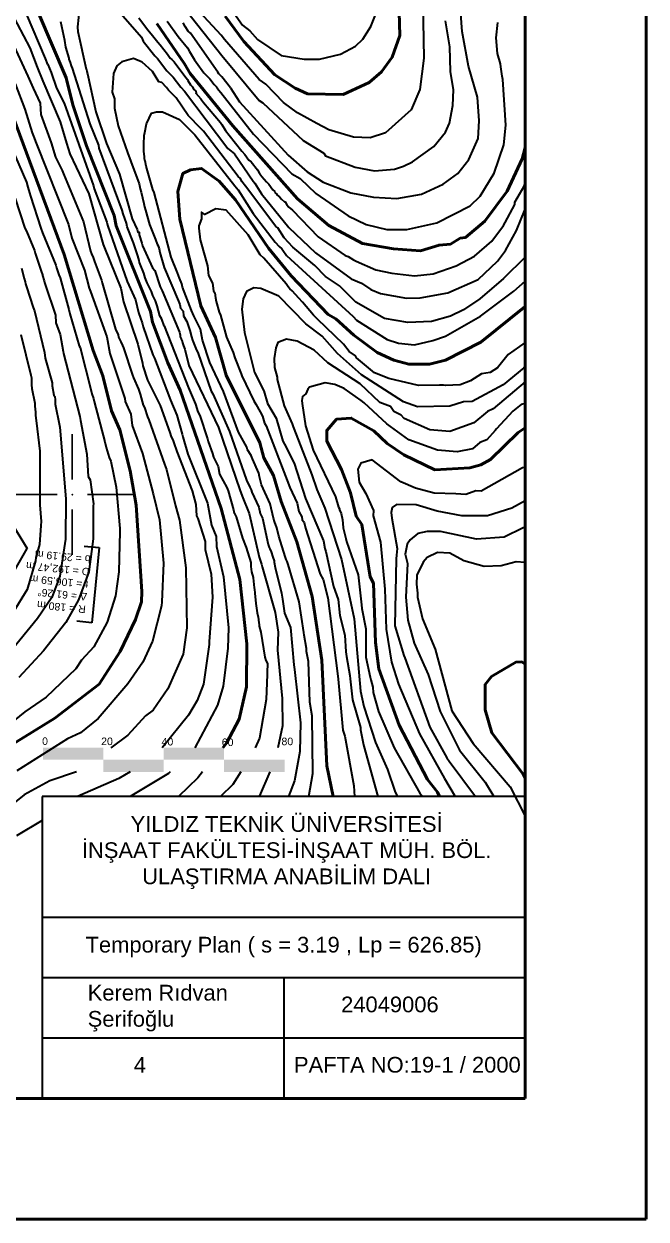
# Model space of a CAD drawing. Header units: metres. Extents: x 550 to 1390, y 560 to 1154.
# Drawn here: x 1184 to 1390, y 560 to 955.9 of the extents above; entities that cross this region are included whole.
import ezdxf

# ---------------------------------------------------------------- set-up
doc = ezdxf.new("R2010")
doc.units = ezdxf.units.M
for name, color, linetype, lineweight in [('ANTET', 7, 'Continuous', 25), ('geoolcvekuzey', 3, 'Continuous', 20), ('kalın', 2, 'Continuous', 50), ('Layer1', 255, 'Continuous', 30), ('yukseklikegrisi', 5, 'Continuous', 30)]:
    doc.layers.add(name, color=color, linetype=linetype, lineweight=lineweight)
for name, color, linetype in [('KARELAJ', 1, 'Continuous'), ('V-CTRL-VCPT', 4, 'Continuous'), ('V-NODE', 1, 'Continuous')]:
    doc.layers.add(name, color=color, linetype=linetype)
doc.layers.get('0').off()
doc.styles.get("Standard").update_dxf_attribs({"font": 'arial.ttf'})

# ---------------------------------------------------------------- blocks, each defined once
blk = doc.blocks.new('Grid Noktası 2')
for p, q in [((0, 1.25), (0, 0.3125)), ((-1.25, 0), (-0.3125, 0)), ((0.3125, 0), (1.25, 0)), ((0, -0.3125), (0, -1.25))]:
    blk.add_line(p, q)
blk.add_point((0, 0))
blk = doc.blocks.new('*U2', base_point=(2847.51, 762.74))
at = {"layer": 'V-CTRL-VCPT', "xscale": 20, "yscale": 20, "zscale": 20}
blk.add_blockref('Grid Noktası 2', (2847.51, 762.74), dxfattribs=at)

msp = doc.modelspace()

# ---------------------------------------------------------------- hatches: boundary and pattern name
at = {"layer": 'geoolcvekuzey'}
h = msp.add_hatch(color=250, dxfattribs=at)
h.paths.add_polyline_path([(1201.85, 716.13), (1190.29, 716.13), (1190.29, 716.03), (1193.26, 712.62), (1193.58, 712.13), (1204.74, 712.13)])
h.paths.add_polyline_path([(1210.29, 716.13), (1201.85, 716.13), (1204.74, 712.13), (1210.29, 712.13)])
h.paths.add_polyline_path([(1190.29, 716.03), (1190.29, 712.13), (1193.58, 712.13), (1193.26, 712.62)])
h = msp.add_hatch(color=250, dxfattribs=at)
h.paths.add_polyline_path([(1241.85, 716.13), (1230.29, 716.13), (1230.29, 716.03), (1233.26, 712.62), (1233.58, 712.13), (1244.74, 712.13)])
h.paths.add_polyline_path([(1250.29, 716.13), (1241.85, 716.13), (1244.74, 712.13), (1250.29, 712.13)])
h.paths.add_polyline_path([(1230.29, 716.03), (1230.29, 712.13), (1233.58, 712.13), (1233.26, 712.62)])
h = msp.add_hatch(color=250, dxfattribs=at)
h.paths.add_polyline_path([(1221.85, 712.13), (1210.29, 712.13), (1210.29, 712.03), (1213.26, 708.62), (1213.58, 708.13), (1224.74, 708.13)])
h.paths.add_polyline_path([(1230.29, 712.13), (1221.85, 712.13), (1224.74, 708.13), (1230.29, 708.13)])
h.paths.add_polyline_path([(1210.29, 712.03), (1210.29, 708.13), (1213.58, 708.13), (1213.26, 708.62)])
h = msp.add_hatch(color=250, dxfattribs=at)
h.paths.add_polyline_path([(1261.85, 712.13), (1250.29, 712.13), (1250.29, 712.03), (1253.26, 708.62), (1253.58, 708.13), (1264.74, 708.13)])
h.paths.add_polyline_path([(1270.29, 712.13), (1261.85, 712.13), (1264.74, 708.13), (1270.29, 708.13)])
h.paths.add_polyline_path([(1250.29, 712.03), (1250.29, 708.13), (1253.58, 708.13), (1253.26, 708.62)])

# ---------------------------------------------------------------- linework, layer by layer
at = {"layer": 'ANTET', "lineweight": 30}
for p, q in [((1350, 700), (1190, 700)), ((1190, 700), (1190, 600)), ((1190, 660), (1350, 660)), ((1190, 640), (1350, 640)), ((1270, 640), (1270, 600)), ((1190, 620), (1350, 620))]:
    msp.add_line(p, q, dxfattribs=at)
at = {"layer": 'ANTET', "lineweight": 50}
msp.add_line((1190, 600), (1350, 600), dxfattribs=at)
at = {"layer": 'kalın'}
for points in [[(1308.11, 963.63), (1308.49, 952.07), (1305.95, 944.83), (1302.4, 940.01), (1298.33, 936.45), (1289.7, 932.51), (1277.89, 932.77), (1273.82, 934.55), (1267.09, 938.99), (1256.8, 950.04), (1250.58, 958.42)], [(1188.61, 959.95), (1198, 937.98), (1200.16, 929.09), (1204.73, 915.5), (1213.88, 892.38), (1214.51, 888.95), (1225.94, 860.63), (1226.58, 857.08), (1231.66, 843.61), (1235.72, 834.6), (1249.31, 795.35), (1255.53, 771.86), (1257.82, 750.52), (1257.69, 736.3), (1255.28, 725.63), (1251.09, 717.63), (1249.84, 716.13)], [(1350, 914.93), (1349.01, 911.18), (1344.05, 900.51), (1336.56, 890.6), (1330.21, 885.14), (1328.43, 884.89), (1325.26, 882.98), (1321.45, 882.6), (1315.35, 880.7), (1306.33, 881.33), (1296.05, 883.11), (1285, 889.08), (1274.58, 897.97), (1253.12, 922.1), (1239.02, 939.5), (1237.12, 942.67), (1227.98, 956.01)], [(1173.37, 943.82), (1197.37, 879.56), (1206.89, 847.68), (1210.07, 839.3), (1212.99, 827.74), (1215.78, 821.39), (1219.21, 807.8), (1221.12, 796.5), (1223.02, 767.92), (1222.9, 764.49), (1220.99, 758.65), (1215.91, 747.98), (1208.93, 737.19), (1194.19, 725.89), (1173.87, 713.44)], [(1286.43, 700), (1284.24, 710.14), (1282.59, 745.19), (1279.41, 766.27), (1274.33, 784.31), (1269.12, 797.64), (1266.58, 806.28), (1263.41, 812.12), (1262.14, 817.07), (1250.96, 839.55), (1247.41, 852), (1242.58, 862.54), (1235.6, 891.24), (1234.96, 900.38), (1236.61, 906.35), (1239.15, 907.5), (1242.83, 908), (1248.68, 903.81), (1254.01, 897.59), (1264.93, 881.59), (1272.43, 872.44), (1284.74, 859.62), (1287.28, 858.22), (1293.25, 852.76), (1301, 847.04), (1306.46, 844.5), (1311.41, 843.23), (1318.27, 843.23), (1323.61, 844.5), (1335.29, 850.47), (1350, 862.26)], [(1350, 822.07), (1347.61, 820.5), (1338.47, 811.61), (1335.29, 809.83), (1331.61, 808.82), (1320.05, 808.18), (1309.76, 813.13), (1304.3, 816.94), (1299.86, 821.14), (1292.36, 825.33), (1287.54, 824.95), (1284.24, 821.26), (1284.24, 817.71), (1289.19, 808.31), (1292.11, 800.56), (1294.02, 792.81), (1295.92, 790.02), (1298.59, 772.75), (1299.73, 770.59), (1300.37, 751.03), (1301.51, 742.27), (1308.24, 723.6), (1317.64, 705.57), (1320.94, 701.37), (1321.64, 700)], [(1350, 743.76), (1348.88, 744.55), (1346.85, 744.43), (1338.85, 739.73), (1336.69, 737.06), (1336.69, 728.68), (1338.97, 721.06), (1349.26, 707.34), (1350, 706.04)]]:
    msp.add_lwpolyline(points, dxfattribs=at)
at = {"layer": 'KARELAJ', "color": 1, "lineweight": 50}
for p, q in [((1390, 1154), (1390, 560)), ((1350, 1114), (1350, 600)), ((600, 600), (1350, 600)), ((550, 560), (1390, 560))]:
    msp.add_line(p, q, dxfattribs=at)
at = {"layer": 'Layer1', "color": 7}
for p, q in [((989.85, 1100.44), (1185.05, 782.12)), ((1097.18, 628.36), (1185.05, 782.12)), ((1203.96, 782.88), (1208.93, 782.4)), ((1208.93, 782.4), (1206.53, 757.51)), ((1206.53, 757.51), (1201.55, 758))]:
    msp.add_line(p, q, dxfattribs=at)
at = {"layer": 'yukseklikegrisi'}
for points in [[(1155.57, 1043.3), (1154.95, 1041.61), (1151.52, 1026.62), (1151.01, 1016.84), (1152.54, 1007.57), (1159.4, 987.89), (1167.65, 973.54), (1173.62, 964.9), (1179.46, 950.93), (1179.97, 950.04), (1185.3, 938.61), (1187.08, 934.55), (1189.37, 929.59), (1189.62, 925.91), (1193.05, 916.51)], [(1175.4, 967.95), (1185.94, 948.01), (1188.35, 941.53), (1190.26, 936.96), (1195.97, 923.5), (1198.13, 916.39), (1199.15, 912.83), (1205.5, 899.62), (1210.2, 882.86), (1210.7, 881.71), (1216.04, 868.38), (1216.93, 863.81), (1221.75, 849.84), (1223.28, 843.49), (1223.4, 842.6), (1224.93, 837.9), (1229.12, 829.52), (1232.29, 820.5), (1232.8, 819.1), (1233.31, 818.09), (1233.94, 816.18), (1234.33, 815.29), (1234.58, 814.28), (1239.66, 801.2), (1240.93, 796.75), (1241.18, 792.94), (1241.56, 792.05), (1243.98, 784.43), (1243.98, 781.77), (1246.01, 773.64), (1246.39, 766.02), (1245.37, 751.29), (1245.37, 750.27), (1243.47, 737.19), (1241.31, 731.73), (1238.52, 726.9), (1229.77, 716.13)], [(1232.8, 966.68), (1249.95, 944.83), (1250.58, 944.07), (1257.57, 935.69), (1261.88, 930.48), (1263.15, 929.72), (1276.49, 917.27), (1283.35, 913.08), (1283.86, 912.19), (1293.63, 908.38), (1300.11, 907.24), (1306.72, 907.75), (1309.64, 908.77), (1312.68, 910.16), (1319.67, 915.24), (1323.61, 920.07), (1324.88, 922.99), (1326.02, 928.83), (1326.27, 934.04), (1325.26, 940.13), (1325, 948.26), (1323.61, 956.9)], [(1315.99, 968.96), (1316.37, 944.58), (1315.1, 934.17), (1312.18, 927.43), (1303.67, 919.81), (1298.59, 918.16), (1293.13, 918.42), (1285, 920.83), (1280.93, 922.86), (1274.58, 926.42), (1269.89, 929.85), (1264.04, 935.94), (1261.88, 937.47), (1250.45, 950.68), (1249.31, 952.2), (1239.41, 962.87)], [(1191.91, 942.42), (1191.15, 944.45), (1184.8, 959.18)], [(1204.73, 940.77), (1201.94, 953.22), (1201.81, 954.87), (1202.45, 961.09)], [(1213.75, 961.98), (1222.9, 951.44), (1223.53, 950.17), (1227.34, 945.34), (1228.23, 944.45), (1231.28, 940.39), (1233.44, 938.23), (1235.98, 934.93), (1237.12, 933.66), (1251.47, 914.61), (1253.76, 912.83), (1259.85, 903.81), (1260.49, 903.18), (1262.65, 899.62), (1271.66, 888.45), (1280.55, 880.06), (1292.36, 871.43), (1295.79, 870.03), (1298.84, 867.87), (1302.02, 866.6), (1310.65, 865.08), (1315.22, 865.2), (1324.37, 866.86), (1334.4, 871.17), (1340.75, 877.27), (1343.42, 880.83), (1347.1, 887.43), (1350, 894.57)], [(1252.36, 934.67), (1255.41, 930.1), (1271.54, 912.45), (1277.76, 906.86), (1283.09, 903.43), (1292.24, 899.88), (1299.73, 898.48), (1307.48, 898.1), (1315.61, 899.49), (1322.84, 902.8), (1327.67, 906.35), (1331.35, 910.92), (1334.4, 917.91), (1334.78, 923.75), (1334.15, 931.63), (1331.23, 941.91), (1329.07, 953.34), (1328.69, 959.18)], [(1252.74, 960.71), (1256.42, 955.5), (1258.84, 953.6), (1261.38, 950.68), (1269.12, 945.47), (1276.74, 944.2), (1281.82, 944.2), (1288.81, 945.85), (1293.76, 948.52), (1296.17, 950.8), (1298.84, 954.99), (1300.62, 959.44)], [(1230.48, 855.84), (1229.65, 858.07), (1228.99, 859.24), (1228.1, 862.54), (1227.59, 864.19), (1226.71, 865.97), (1226.2, 867.24), (1224.8, 870.16), (1224.17, 871.81), (1223.66, 873.33), (1222.26, 876.89), (1222.13, 877.52), (1221.75, 879.05), (1220.61, 882.35), (1220.23, 883.37), (1218.2, 888.7), (1217.94, 889.84), (1216.8, 893.02), (1216.55, 894.16), (1208.93, 914.73), (1208.8, 915.75), (1205.88, 922.74), (1200.04, 941.28), (1199.78, 942.04), (1199.4, 943.06), (1199.02, 944.2), (1199.02, 944.58), (1197.88, 948.14), (1197.5, 950.42), (1197.24, 951.95), (1196.23, 956.52)], [(1222.01, 957.91), (1224.93, 953.98), (1226.07, 952.58), (1228.36, 949.79), (1229.12, 948.9), (1231.53, 945.85), (1232.42, 944.58), (1232.93, 944.07), (1233.69, 943.31), (1237.25, 938.61), (1238.14, 937.47), (1238.26, 937.09), (1239.15, 935.69), (1239.79, 935.05), (1240.17, 934.29), (1240.93, 933.66), (1241.06, 932.9), (1240.93, 932.9), (1242.58, 931.12)], [(1231.4, 956.77), (1235.09, 951.69), (1236.1, 950.55), (1237.12, 949.15), (1238.14, 948.01)], [(1252.36, 934.67), (1249.57, 938.36), (1248.55, 939.37), (1248.17, 939.88), (1239.15, 952.83), (1238.39, 953.47), (1237.37, 954.99), (1236.74, 956.26)], [(1238.14, 948.01), (1238.77, 946.74), (1240.42, 943.94), (1241.06, 943.18), (1243.6, 939.63), (1245.5, 937.72), (1247.03, 935.82), (1247.79, 935.05), (1248.42, 934.04), (1249.18, 933.15), (1259.98, 919.31), (1272.68, 906.23), (1275.47, 904.7), (1280.68, 899.75), (1291.35, 892.26), (1297.32, 889.46), (1304.18, 887.81), (1310.78, 887.81), (1320.69, 889.97), (1331.73, 895.68), (1335.04, 898.86), (1339.74, 906.48), (1342.91, 915.88), (1343.55, 922.35), (1342.53, 937.47), (1342.4, 938.61), (1341.89, 941.66), (1341.77, 942.67), (1340.75, 946.1), (1340.37, 951.31), (1340.88, 956.39)], [(1191.91, 942.42), (1193.05, 939.75), (1194.83, 934.55), (1197.37, 929.59), (1207.02, 902.29), (1207.27, 901.27), (1211.47, 890.22), (1211.72, 889.21), (1218.2, 870.54), (1220.99, 864.44), (1221.88, 860.25), (1222.64, 858.47), (1223.15, 856.82), (1223.53, 855.55), (1226.71, 846.28), (1227.21, 845.14), (1232.17, 832.18), (1232.55, 831.3), (1234.58, 826.34), (1236.36, 819.99), (1236.61, 819.1), (1238.26, 813.39), (1244.74, 797.13), (1246.14, 789.89), (1247.66, 786.08), (1247.79, 782.78), (1250.07, 772.75), (1251.72, 755.86), (1251.47, 749.13), (1249.95, 736.55), (1248.04, 730.2), (1240.57, 716.13)], [(1350, 878.64), (1342.78, 871.55), (1334.91, 864.82), (1329.58, 861.14), (1325.26, 859.11), (1318.91, 857.33), (1311.16, 856.95), (1303.41, 858.35), (1293.89, 863.68), (1288.43, 869.14), (1283.86, 872.19), (1280.3, 875.87), (1273.06, 881.97), (1270.14, 885.02), (1268.11, 888.32), (1267.35, 888.83), (1257.31, 902.16), (1256.17, 903.69), (1255.66, 904.7), (1254.9, 905.34), (1243.47, 920.32), (1242.58, 921.21), (1238.39, 925.53), (1234.45, 931.37), (1231.91, 933.91), (1231.15, 934.8), (1229.63, 936.45), (1228.61, 936.71), (1226.58, 940.13), (1223.15, 943.18), (1220.23, 944.45), (1216.42, 943.31), (1214.77, 942.04), (1213.62, 939.5), (1213.24, 933.28), (1214.01, 931.12), (1214.01, 927.94), (1215.15, 922.1), (1218.32, 913.34), (1219.34, 910.29)], [(1204.73, 940.77), (1204.85, 940.13), (1204.99, 939.37), (1207.78, 926.8), (1211.34, 916.26), (1215.66, 906.1), (1219.85, 891.37), (1221.5, 887.81), (1221.75, 886.92), (1222.13, 886.92), (1222.13, 886.03), (1223.02, 883.24), (1223.28, 882.35), (1226.58, 875.11), (1227.34, 874.22), (1229.12, 868.76), (1229.75, 867.49), (1235.47, 853.77), (1235.72, 852.76)], [(1181.11, 936.07), (1184.29, 927.69), (1186.7, 919.81), (1187.21, 918.67), (1188.1, 916.39), (1198.77, 889.46), (1199.91, 884.89), (1204.1, 874.35), (1205.62, 868.38), (1206, 867.24), (1211.47, 852.25), (1212.48, 846.66), (1217.43, 831.8), (1217.56, 830.79), (1219.34, 826.6), (1219.85, 822.91), (1223.28, 813.64), (1226.83, 800.18), (1228.86, 791.67), (1230.26, 777.32), (1229.63, 764.49), (1229.5, 763.1), (1226.58, 751.41), (1223.4, 744.43), (1218.45, 737.32), (1208.54, 725.76), (1202.7, 721.06), (1198.38, 719.03), (1181.62, 708.49)], [(1242.58, 931.12), (1242.83, 930.74), (1243.47, 929.85), (1249.06, 923.24), (1249.57, 922.61), (1250.71, 920.58), (1251.98, 919.05), (1256.17, 913.72), (1257.19, 912.58), (1258.46, 910.8), (1259.22, 910.16), (1261.38, 907.5), (1262.01, 906.35), (1262.14, 906.23), (1262.77, 905.34), (1264.3, 903.56), (1265.06, 902.8), (1266.46, 900.89), (1267.09, 900.38), (1267.22, 899.88), (1267.85, 899.37), (1267.73, 899.24), (1268.62, 898.61)], [(1278.3, 700), (1279.66, 707.6), (1279.41, 726.65), (1278.65, 731.22), (1278.27, 744.68), (1277.51, 747.98), (1277.51, 749), (1276.74, 753.44), (1276.62, 754.33), (1275.09, 764.49), (1271.54, 776.81), (1271.16, 777.83), (1270.77, 778.46), (1270.52, 779.48), (1268.36, 786.21), (1267.73, 789), (1266.96, 791.04), (1266.58, 792.18), (1265.57, 796.88), (1262.65, 803.23), (1262.01, 805.9), (1261.76, 807.04), (1259.73, 811.86), (1259.22, 812.88), (1258.07, 814.79), (1257.82, 815.67), (1255.03, 820.63), (1250.07, 834.09), (1245.5, 843.74), (1243.09, 851.11), (1242.45, 854.79), (1240.29, 859.24), (1239.53, 861.01), (1236.48, 868.63), (1236.23, 869.78), (1235.47, 871.68), (1234.83, 873.46), (1232.8, 878.67), (1227.09, 900), (1226.71, 901.02), (1224.42, 908.77), (1224.17, 910.54), (1224.04, 910.67), (1223.91, 911.43), (1223.91, 911.81), (1223.66, 913.72), (1223.66, 916.64), (1223.66, 917.15), (1223.78, 917.78), (1223.78, 918.93), (1224.04, 919.94), (1224.55, 922.74), (1225.45, 924.67), (1226.25, 926.29), (1227.85, 926.8), (1229.88, 926.8), (1235.47, 924.26), (1240.55, 919.18), (1253.88, 902.29), (1254.9, 900.89), (1259.85, 893.14), (1267.22, 883.62), (1268.49, 882.1), (1269.38, 881.33), (1269.76, 880.95), (1270.9, 879.17), (1293, 858.98), (1294.14, 857.71), (1304.3, 851.36), (1307.99, 850.09), (1313.32, 849.58), (1319.42, 850.98), (1323.61, 852.5), (1335.16, 859.11), (1346.21, 867.36), (1350, 870.63)], [(1178.7, 917.66), (1184.8, 903.43), (1185.3, 901.78), (1185.81, 899.88), (1186.19, 898.86), (1189.62, 888.19), (1190.13, 886.67), (1194.57, 876), (1194.83, 875.11), (1195.59, 872.82), (1195.97, 871.81), (1198.89, 861.27), (1199.15, 859.87), (1202.32, 849.2), (1202.58, 848.69), (1206.26, 834.34), (1206.51, 833.33), (1207.02, 831.8), (1207.27, 830.79), (1210.83, 817.45), (1211.21, 815.55), (1212.23, 812.25), (1212.74, 811.1), (1214.51, 802.47)], [(1193.05, 916.51), (1194.45, 911.69), (1196.61, 907.37), (1197.11, 906.23), (1203.72, 890.35), (1206, 880.57), (1206.39, 879.68), (1206.89, 878.54), (1207.4, 877.14), (1209.69, 871.05), (1209.94, 870.16), (1214.26, 854.79), (1215.15, 852.89), (1215.28, 852.12), (1216.04, 850.6), (1216.67, 849.33), (1216.93, 848.57), (1219.97, 839.55), (1220.23, 838.66), (1221.88, 834.85), (1222.51, 833.2), (1223.53, 829.64), (1223.91, 828.88), (1224.93, 825.71), (1225.31, 824.69), (1230.52, 810.09), (1231.15, 808.31), (1234.2, 796.24), (1235.47, 791.54), (1237.63, 775.67), (1237.88, 755.86), (1236.74, 747.09), (1231.66, 735.66), (1226.83, 728.55), (1224.29, 726.65), (1218.45, 720.3), (1212.8, 716.13)], [(1219.34, 910.29), (1222.13, 902.92), (1222.51, 901.27), (1222.77, 900.13), (1223.66, 896.45), (1223.91, 895.3), (1224.29, 894.16), (1225.56, 889.46), (1227.59, 884.51), (1228.1, 882.98)], [(1268.62, 898.61), (1269.25, 897.84), (1270.27, 896.95), (1270.52, 896.95), (1271.03, 895.94), (1271.66, 895.18), (1272.93, 894.16), (1281.44, 885.4), (1290.33, 879.17), (1291.35, 878.79), (1293.13, 877.78), (1294.02, 877.27), (1300.49, 874.48), (1305.83, 873.33), (1313.32, 872.44), (1319.54, 873.08), (1327.16, 875.75), (1333.13, 878.92), (1338.97, 883.87), (1342.78, 889.08), (1343.29, 890.1), (1346.59, 896.07), (1346.59, 896.83), (1349.64, 902.16), (1349.9, 902.8), (1350, 903.01)], [(1181.11, 898.1), (1184.29, 888.19), (1184.8, 887.18), (1187.46, 880.83), (1187.72, 879.94), (1189.75, 873.97), (1190.13, 872.82), (1190.13, 872.57), (1190.64, 870.79), (1190.76, 870.28), (1191.02, 869.52), (1194.45, 859.36), (1194.57, 856.82), (1195.97, 853.01), (1196.99, 847.42), (1197.11, 846.66), (1202.45, 825.83), (1202.7, 824.56), (1204.86, 813.39), (1205.24, 806.02), (1205.88, 804.88), (1207.02, 796.88), (1206.89, 796.24), (1206.89, 793.58), (1206.89, 785.32), (1205.5, 774.4), (1202.07, 765.13), (1197.88, 757.64), (1190.51, 748.24), (1182.26, 739.35)], [(1242.83, 891.37), (1241.95, 888.95), (1241.95, 888.19), (1242.33, 884.38), (1242.58, 883.62), (1244.74, 875.75), (1245.12, 872.57), (1246.39, 870.03), (1246.77, 867.49), (1247.15, 866.86), (1247.41, 865.2), (1247.66, 863.93), (1248.68, 860.38), (1249.06, 859.36), (1251.09, 852.12), (1253.25, 847.04), (1253.88, 845.27), (1255.92, 839.93), (1256.17, 839.3), (1260.11, 831.04), (1260.74, 829.9), (1262.27, 827.36), (1263.03, 825.96), (1263.66, 823.68), (1264.17, 822.79), (1271.16, 804.63), (1272.04, 802.34), (1274.46, 797.13), (1274.97, 794.34), (1275.98, 792.56), (1276.11, 791.67), (1276.62, 790.91), (1276.74, 790.78), (1277.25, 788.88), (1282.08, 773.64), (1283.09, 771.86), (1284.62, 765.76), (1287.92, 739.86), (1288.05, 738.84), (1289.57, 721.95), (1290.21, 719.92), (1293.25, 703.53), (1293.47, 700)], [(1350, 850.41), (1344.31, 846.41), (1340.75, 841.96), (1338.34, 840.44), (1335.54, 839.93), (1331.86, 837.65), (1328.43, 836.38), (1323.61, 836.12), (1322.97, 836.25), (1322.08, 836.25), (1321.57, 836.25), (1314.59, 836.12), (1304.81, 838.41), (1300.11, 840.31), (1294.14, 845.27), (1293.76, 845.9), (1291.73, 847.42), (1289.82, 849.84), (1281.19, 858.09), (1279.92, 859.36), (1276.24, 863.68), (1274.97, 865.08), (1272.81, 867.49), (1272.04, 868.13), (1271.54, 868.76), (1270.77, 869.78), (1263.41, 878.29), (1262.27, 879.43), (1258.2, 886.03), (1250.96, 894.16), (1247.53, 894.67), (1243.85, 892.76), (1242.83, 893.53), (1242.83, 891.37)], [(1227.98, 883.11), (1228.1, 882.98), (1228.48, 882.35), (1228.74, 881.33), (1228.99, 880.19), (1230.39, 875.24), (1235.21, 864.06), (1235.6, 862.92), (1235.85, 861.78), (1236.74, 860.76), (1236.87, 859.24), (1237.88, 857.33), (1238.9, 854.28)], [(1183.14, 874.98), (1184.03, 871.55), (1184.41, 870.41), (1184.54, 869.78), (1184.8, 868.76), (1187.08, 861.9), (1187.46, 860.89), (1190.76, 847.04), (1191.02, 845.14), (1193.3, 837.01), (1193.3, 835.99), (1193.94, 832.95), (1194.19, 832.44), (1194.32, 831.42), (1194.32, 829.9), (1195.72, 822.91), (1195.84, 822.28), (1197.88, 798.53), (1197.75, 785.19), (1195.84, 773), (1193.18, 765.89), (1188.48, 758.91), (1179.21, 747.6)], [(1350, 842.47), (1349.51, 841.96), (1342.66, 836.38), (1332.37, 830.79), (1329.58, 830.66), (1325, 829.26), (1314.34, 829.01), (1309.64, 830.66), (1295.79, 839.68), (1287.79, 846.66), (1282.71, 852.5), (1277.38, 856.57), (1268.36, 865.71), (1262.39, 868.25), (1260.11, 868.51), (1257.69, 867.24), (1256.55, 864.82), (1256.17, 861.39), (1257.06, 853.65), (1260.36, 840.44), (1263.41, 834.34), (1264.68, 830.15), (1267.47, 825.33), (1269.76, 817.71), (1270.27, 816.69), (1273.44, 810.34), (1277.25, 798.66), (1283.22, 784.69), (1283.6, 782.15), (1283.98, 781.13), (1286.52, 769.57), (1288.05, 765.26), (1288.55, 759.92), (1290.21, 753.44), (1290.59, 747.86), (1290.84, 746.33), (1291.86, 740.11), (1291.98, 738.97), (1292.75, 731.98), (1295.41, 722.84), (1295.41, 722.08), (1296.3, 717.63), (1296.56, 716.61), (1301.15, 700)], [(1230.48, 855.84), (1238.45, 835.38), (1240.8, 829.9), (1241.56, 827.36), (1242.2, 826.22), (1244.74, 818.47), (1244.99, 817.58), (1246.39, 813.64), (1246.77, 812.37), (1248.3, 809.32), (1248.8, 806.78), (1251.22, 802.34), (1251.6, 801.2), (1253.38, 794.97), (1253.63, 793.83), (1253.76, 793.7), (1254.26, 792.56), (1256.42, 785.58), (1257.57, 782.4), (1259.09, 777.45), (1259.09, 776.18), (1259.34, 774.4), (1259.85, 772.49), (1259.85, 772.37), (1260.23, 769.07), (1260.36, 768.68), (1260.49, 767.29), (1260.74, 763.86), (1261.25, 760.81), (1261.5, 759.41), (1261.63, 758.65), (1261.63, 758.4), (1261.88, 756.87), (1261.88, 756.37), (1262.39, 754.46), (1263.79, 746.08), (1264.04, 745.06), (1264.68, 744.05), (1264.55, 741), (1264.55, 740.36), (1264.17, 732.11), (1262.01, 719.28), (1260.58, 716.13)], [(1183.02, 853.01), (1186.32, 839.55), (1186.45, 838.66), (1186.45, 836.38), (1186.57, 835.11), (1187.59, 830.28), (1187.59, 829.26), (1187.84, 827.23), (1187.84, 826.47), (1187.84, 826.22), (1188.1, 824.56), (1189.24, 814.4), (1189.24, 796.62), (1189.75, 791.04), (1189.62, 789.77), (1189.11, 783.42), (1187.97, 779.1), (1187.84, 778.08), (1185.05, 768.56), (1180.35, 760.81)], [(1235.72, 852.76), (1235.72, 852.25), (1236.1, 851.62), (1236.23, 851.23), (1236.48, 850.22), (1236.87, 849.2), (1237.25, 848.19), (1238.64, 842.73), (1248.42, 822.15), (1255.53, 801.58), (1256.3, 799.42)], [(1238.9, 854.28), (1239.53, 852.25), (1239.79, 851.11), (1241.18, 847.81), (1241.56, 847.04), (1246.01, 834.22), (1246.52, 833.33), (1252.11, 820.88), (1257.69, 804.75), (1258.84, 802.47), (1259.19, 801.57), (1259.47, 800.82)], [(1350, 837.3), (1339.35, 828.37), (1337.45, 827.49), (1333, 823.8), (1325, 820.88), (1318.4, 821.39), (1309.89, 825.2), (1308.87, 826.34), (1306.46, 827.49), (1305.32, 829.14), (1301.89, 830.53), (1295.29, 836.63), (1284.62, 843.61), (1280.05, 847.81), (1274.46, 850.85), (1270.9, 851.49), (1268.11, 850.35), (1267.35, 848.57), (1266.84, 845.01), (1266.96, 842.09), (1267.85, 838.92), (1267.85, 838.15), (1270.14, 829.39), (1272.81, 823.42), (1273.19, 822.41), (1278.78, 807.93), (1279.28, 806.53), (1280.93, 801.7), (1283.6, 795.48), (1289.19, 778.46), (1293.38, 758.78), (1295.41, 734.9), (1296.56, 729.82), (1300.37, 717.88), (1304.43, 708.87), (1306.97, 701.37), (1307.72, 700)], [(1350, 830.1), (1348.63, 829.77), (1345.83, 827.61), (1340.5, 821.77), (1339.99, 821.26), (1337.32, 818.09), (1334.91, 817.2), (1332.5, 815.17), (1327.42, 814.15), (1320.94, 814.66), (1311.41, 818.09), (1304.18, 823.42), (1296.68, 830.41), (1295.67, 831.17), (1290.08, 835.11), (1286.9, 836.5), (1283.73, 837.01), (1278.52, 835.61), (1278.01, 834.85), (1277.38, 833.33), (1276.24, 832.44), (1275.98, 831.17), (1276.11, 830.15)], [(1276.11, 830.15), (1277.25, 822.79), (1279.79, 814.66), (1287.16, 799.29)], [(1350, 809.03), (1349.13, 808.82), (1335.42, 801.07), (1333.64, 801.2), (1330.34, 800.05), (1327.04, 800.18), (1319.8, 800.43), (1313.7, 802.09), (1308.75, 804.24), (1299.35, 811.48), (1295.54, 810.34), (1294.52, 808.44), (1295.03, 804.12), (1297.19, 800.31), (1299.73, 794.72), (1299.6, 792.94), (1302.02, 784.18), (1303.54, 768.68), (1303.92, 755.35), (1305.7, 744.43), (1307.99, 737.19), (1314.97, 720.68), (1323.23, 705.95), (1326.81, 700)], [(1214.51, 802.47), (1215.78, 788.75), (1215.78, 787.73), (1215.4, 774.4), (1214.26, 766.4), (1211.59, 757.76), (1207.15, 749.51), (1203.08, 745.19), (1201.18, 742.27), (1191.4, 732.87), (1184.29, 728.04), (1167.02, 714.07), (1162.06, 708.74), (1158.38, 702.52), (1154.19, 686.39), (1155.08, 671.4), (1155.08, 670.77), (1154.95, 659.97), (1153.93, 653.88), (1150.51, 643.34), (1148.35, 638.76), (1140.98, 627.59), (1127.39, 613.74), (1109.46, 600)], [(1259.47, 800.82), (1261.76, 795.86), (1262.27, 793.7), (1263.03, 792.18), (1264.81, 783.42), (1265.19, 782.4), (1265.44, 782.02), (1265.82, 781), (1266.46, 779.23), (1266.84, 778.08), (1266.84, 777.57), (1267.22, 775.8), (1269.25, 767.29), (1269.63, 765.38), (1270.27, 760.68), (1272.3, 755.98), (1273.31, 743.54), (1273.57, 742.01), (1275.6, 724.36), (1275.35, 714.84), (1273.57, 705.18), (1271.59, 700)], [(1256.3, 799.42), (1258.58, 793.7), (1261.63, 780.24), (1261.88, 779.23), (1262.65, 776.94), (1262.9, 776.05), (1266.96, 761.7), (1267.22, 760.94), (1268.23, 754.46), (1267.98, 748.49), (1269.5, 732.49), (1269.63, 723.35), (1268.04, 716.13)], [(1287.16, 799.29), (1288.17, 795.86), (1288.43, 795.23), (1288.43, 794.97), (1289.06, 793.7), (1289.44, 791.67), (1289.57, 790.4), (1289.7, 789), (1289.95, 788.12), (1290.59, 785.45), (1290.84, 784.43), (1294.65, 773.38), (1295.79, 763.48), (1295.92, 762.21), (1297.19, 755.48), (1297.19, 746.08), (1298.59, 739.47), (1298.84, 738.59), (1299.48, 736.17), (1299.6, 734.39), (1301.38, 728.17), (1306.59, 716.11), (1315.1, 701.12), (1315.96, 700)], [(1350, 797.92), (1345.58, 795.48), (1337.45, 792.94), (1328.94, 792.94), (1320.81, 794.47), (1313.83, 796.62), (1307.35, 796.75), (1305.95, 795.74), (1305.57, 794.08), (1305.83, 792.18), (1307.6, 782.15), (1307.48, 781)], [(1350, 788.96), (1349.26, 789), (1343.04, 785.83), (1333.89, 785.19), (1321.96, 787.73), (1317.51, 787.73), (1314.46, 787.1), (1311.92, 784.94), (1310.91, 783.54), (1310.27, 780.24), (1311.03, 777.19), (1310.4, 766.02), (1311.16, 758.4), (1313.19, 750.78), (1317.89, 740.36), (1321.83, 728.17), (1328.18, 715.34), (1336.69, 704.68), (1339.56, 700)], [(1307.48, 781), (1307.35, 779.86), (1307.22, 778.72), (1306.84, 756.49), (1309.76, 746.71), (1310.14, 745.95), (1318.4, 722.96), (1323.99, 712.8), (1324.75, 711.66), (1333.52, 700)], [(1350, 777.49), (1346.97, 777.7), (1342.02, 776.43), (1336.43, 776.18), (1329.7, 778.08), (1325, 780.62), (1320.94, 780.75), (1317.51, 779.1), (1316.24, 777.57), (1314.08, 773.26), (1313.95, 770.34), (1314.34, 767.29), (1314.34, 766.02), (1315.99, 758.78), (1320.18, 748.75), (1325.64, 728.3), (1332.75, 717.5), (1344.94, 703.15), (1350, 693.49)], [(1201.38, 708.13), (1192.54, 705.18), (1184.03, 700.49), (1179.5, 696.94)], [(1219.14, 708.13), (1215.4, 705.95), (1201.69, 700)], [(1232.46, 708.13), (1231.91, 707.6), (1219.14, 700)], [(1243.17, 708.13), (1241.56, 706.2), (1235.12, 700)], [(1255.76, 708.13), (1253.12, 703.91), (1249.04, 700)], [(1265.38, 708.13), (1262.01, 700.23), (1262.01, 700)], [(1190, 692.03), (1181.5, 686.93)]]:
    msp.add_lwpolyline(points, dxfattribs=at)

# ---------------------------------------------------------------- block references
at = {"layer": 'V-NODE', "lineweight": 30, "xscale": 0.8000000000001818, "yscale": 0.8000000000001818, "zscale": 0.8000000000001818}
msp.add_blockref('*U2', (1200, 800), dxfattribs=at)

# ---------------------------------------------------------------- texts
at = {"layer": 'ANTET', "lineweight": 30, "char_height": 5.2}
for s, insert, width, attachment_point in [('YILDIZ TEKNİK ÜNİVERSİTESİ\\PİNŞAAT FAKÜLTESİ-İNŞAAT MÜH. BÖL.\\PULAŞTIRMA ANABİLİM DALI', (1270.98, 693.47), 182.9695, 2), ('Temporary Plan ( s = 3.19 , Lp = 626.85)', (1204.39, 653.5), 132.2686, 1), ('Kerem Rıdvan Şerifoğlu', (1205.1, 637.6), 69.8603, 1), ('24049006', (1289.01, 633.7), 69.8603, 1), ('4', (1220.38, 613.67), 69.8603, 1), ('PAFTA NO:19-1 / 2000', (1273.41, 613.72), 74.9092, 1)]:
    msp.add_mtext(s, dxfattribs=dict(at, insert=insert, width=width, attachment_point=attachment_point))
at = {"layer": 'geoolcvekuzey', "char_height": 2.5, "width": 4.5353, "attachment_point": 1}
for s, insert in [('0', (1190.01, 719.55)), ('20', (1209.56, 719.5)), ('40', (1229.56, 719.37)), ('60', (1249.5, 719.21)), ('80', (1269.27, 719.47))]:
    msp.add_mtext(s, dxfattribs=dict(at, insert=insert))
at = {"layer": 'Layer1', "color": 7, "insert": (1204.34, 760.69), "char_height": 2.5, "attachment_point": 1, "rotation": 174.4818}
msp.add_mtext_dynamic_manual_height_columns('R = 180 m^JΔ = 61.26°^Jt = 106.59 m^JD = 192,47 m^Jb = 29.19 m', width=25.3926, gutter_width=12.5, heights=[0], dxfattribs=at)

doc.saveas('drawing.dxf')
